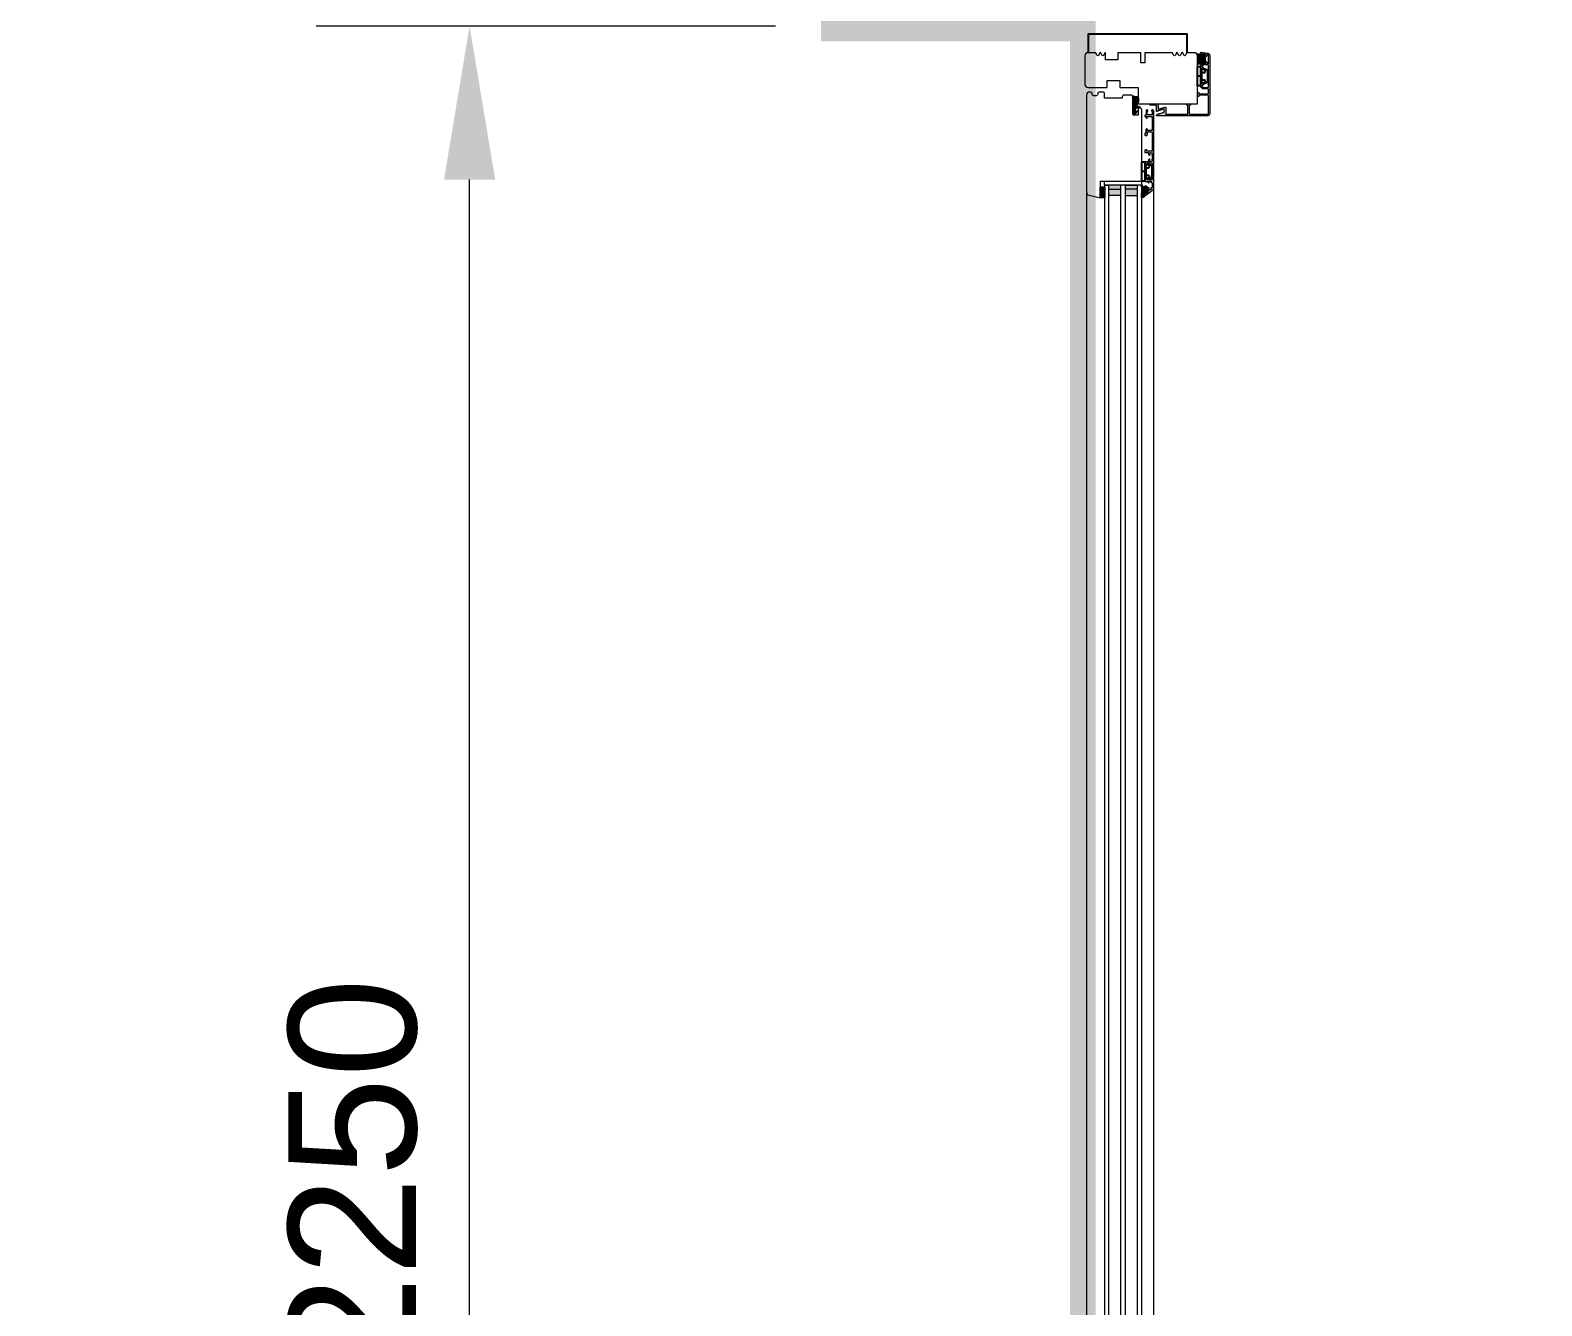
# Model space of a CAD drawing. Header units: inches. Extents: x -48459 to 205009, y 10398 to 54474.
# Drawn here: x -21788 to -20310, y 48973 to 50220 of the extents above; entities that cross this region are included whole.
import ezdxf

# ---------------------------------------------------------------- set-up
doc = ezdxf.new("R2010")
doc.units = ezdxf.units.IN
doc.header["$MEASUREMENT"] = 0
for name, color, linetype in [('10-095_Xref_Sections$0$1', 7, 'Continuous'), ('10-095_Xref_Sections$0$AR-Win', 5, 'Continuous'), ('10-095_Xref_Sections$0$AR-Win-Details', 1, 'Continuous'), ('10-095_Xref_Sections$0$SKR', 6, 'Continuous'), ('AR-backround', 9, 'Continuous'), ('AR-PROJECT-DIMS', 8, 'Continuous'), ('QSS EXIST WINDOW', 8, 'Continuous')]:
    doc.layers.add(name, color=color, linetype=linetype)
doc.layers.add('AIRTIGHTNESS-LINE', color=7, linetype='Continuous', true_color=0x3239f5)
doc.styles.add('MS_1.50_2.5mm', font='arial.ttf', dxfattribs={"height": 125})
doc.dimstyles.new('MS_1.50_2.5mm', dxfattribs={"dimtxt": 125, "dimasz": 150, "dimexe": 150, "dimexo": 100, "dimgap": 50, "dimtad": 1, "dimtoh": 1, "dimdec": 0, "dimdsep": 46, "dimtxsty": 'MS_1.50_2.5mm', "dimcen": 150, "dimclre": 256, "dimclrt": 4, "dimadec": 0, "dimazin": 0, "dimtfac": 1, "dimtdec": 0, "dimtix": 1, "dimtmove": 2, "dimatfit": 2, "dimfxl": 1, "dimlwd": 18, "dimlwe": 18, "dimarcsym": 0})

# ---------------------------------------------------------------- blocks, each defined once
blk = doc.blocks.new('10-095_Xref_Sections$0$new block')
at = {"layer": '10-095_Xref_Sections$0$SKR'}
blk.add_hatch(color=8, dxfattribs=at).paths.add_polyline_path([(0, 0), (7.6, 0), (7.6, 9), (0, 9)])
at = {"layer": '10-095_Xref_Sections$0$1'}
blk.add_lwpolyline([(0, 0), (7.6, 0), (7.6, 9), (0, 9)], close=True, dxfattribs=at)
blk = doc.blocks.new('10-095_Xref_Sections$0$DAFACELL 9x10')
at = {"layer": '10-095_Xref_Sections$0$1'}
blk.add_blockref('10-095_Xref_Sections$0$new block', (0, 0), dxfattribs=at)
blk = doc.blocks.new('10-095_Xref_Sections$0$0-8577')
at = {"layer": '10-095_Xref_Sections$0$SKR'}
h = blk.add_hatch(color=8, dxfattribs=at)
h.paths.add_polyline_path([(6.3, 5.4, 0.414214), (5.3, 6.4), (4.9, 6.4, 0.207979), (4.6, 6.3), (2.7, 3.9, -0.070255), (2.6, 3.9), (1.4, 3.1, 0.8435), (1.5, 2.7), (2.6, 3, 0.162392), (4.3, 4.2, -0.776926), (4.7, 4.1), (4.5, 1.4, -0.417663), (2.9, 0), (0, 0), (0, -0.1, 0.395204), (0.9, -1.1), (4.5, -1.1, -0.381979), (4.8, -1.4), (4.8, -3), (5.1, -9.7), (5.1, -9.7), (6.3, -10.3)])
h.paths.add_polyline_path([(3.8, -3.7, -0.071654), (4.8, -3), (4.8, -1.4, 0.377233), (4.5, -1.1), (0.9, -1.1, -0.395894), (0, -0.1), (0, 0), (-0.1, 0, 0.420356), (-0.2, -0.1, 0.387893), (0.9, -1.3), (3.9, -1.3, -0.711832), (4, -1.8, 0.06126), (2.8, -2.8, 0.086059), (1.9, -4.1, 0.248856), (2, -5.6, -0.835559), (1.9, -5.6, 0.60246), (1.3, -5.9), (1.3, -9.2, 0.188277), (1.6, -9.8), (2.1, -10.5, 0.197383), (2.8, -10.8), (3.2, -10.8, -0.050447), (3.3, -10.8), (6.2, -11.6, 0.622259), (6.5, -11.3, -0.102153), (6.3, -10.5), (6.3, -10.3), (5.1, -9.7), (3.2, -9.6, -0.550436), (3, -9.3, 0.211771), (3.5, -5.5, -0.112486), (3.5, -4.2, -0.163583)])
at = {"layer": '10-095_Xref_Sections$0$1'}
for points in [[(3, -9.3, 0.550436), (3.2, -9.6), (5.1, -9.7), (6.3, -10.3), (6.3, -10.5, 0.102153), (6.5, -11.3, -0.622259), (6.2, -11.6), (3.3, -10.8, 0.050447), (3.2, -10.8), (2.8, -10.8, -0.197383), (2.1, -10.5), (1.6, -9.8, -0.188277), (1.3, -9.2), (1.3, -5.9, -0.60246), (1.9, -5.6, 0.835559), (2, -5.6, -0.248856), (1.9, -4.1, -0.086059), (2.8, -2.8, -0.06126), (4, -1.8, 0.711832), (3.9, -1.3), (0.9, -1.3, -0.387893), (-0.2, -0.1, -0.420356), (-0.1, 0), (0, 0), (0, -0.1, 0.395204), (0.9, -1.1), (4.5, -1.1, -0.381979), (4.8, -1.4), (4.8, -3, 0.071654), (3.8, -3.7, 0.163583), (3.5, -4.2, 0.112486), (3.5, -5.5, -0.211771)], [(6.3, 5.4), (6.3, -10.3), (5.1, -9.7), (5.1, -9.7), (4.8, -1.4, 0.381979), (4.5, -1.1), (0.9, -1.1, -0.395204), (0, -0.1), (0, 0), (2.9, 0, 0.417663), (4.5, 1.4), (4.7, 4.1, 0.773489), (4.3, 4.2, -0.162392), (2.6, 3), (1.5, 2.7, -0.8435), (1.4, 3.1), (2.6, 3.9, 0.070255), (2.7, 3.9), (4.6, 6.3, -0.207979), (4.9, 6.4), (5.3, 6.4, -0.414214)]]:
    blk.add_lwpolyline(points, format="xyb", close=True, dxfattribs=at)
blk = doc.blocks.new('10-095_Xref_Sections$0$3719')
at = {"layer": '10-095_Xref_Sections$0$1'}
blk.add_line((0, 3), (0, 0), dxfattribs=at)
blk.add_lwpolyline([(-9.4, 3), (-9.4, 0), (9.4, 0), (9.4, 3)], close=True, dxfattribs=at)
blk.add_lwpolyline([(4.3, 3.9, -0.414214), (3.7, 4.4), (3.7, 6.4, -0.43286), (5.1, 7.7, -0.228005), (5.7, 7.4), (6.2, 6.7, -0.180307), (6.5, 5.3, 0.612104), (6.8, 5.2), (7.9, 5.7, 0.388879), (7.9, 6), (6.6, 8.9, 0.291473), (5.2, 9.8), (-5.2, 9.8, 0.291473), (-6.6, 8.9), (-7.9, 6, 0.388879), (-7.9, 5.7), (-6.8, 5.2, 0.612104), (-6.5, 5.3, -0.180307), (-6.2, 6.7), (-5.7, 7.4, -0.228005), (-5.1, 7.7, -0.43286), (-3.8, 6.4), (-3.8, 4.4, -0.414214), (-4.3, 3.9)], format="xyb", dxfattribs=at)
blk.add_lwpolyline([(7, 3), (6.8, 3.9), (-6.8, 3.9), (-7, 3)], dxfattribs=at)
blk = doc.blocks.new('10-095_Xref_Sections$0$0-7015')
at = {"layer": '10-095_Xref_Sections$0$SKR'}
blk.add_hatch(color=8, dxfattribs=at).paths.add_polyline_path([(4, 0), (4, 10), (0, 10), (0, 0)])
at = {"layer": '10-095_Xref_Sections$0$1'}
blk.add_lwpolyline([(4, 0), (4, 10), (0, 10), (0, 0)], close=True, dxfattribs=at)
blk = doc.blocks.new('10-095_Xref_Sections$0$0-9494')
at = {"layer": '10-095_Xref_Sections$0$SKR'}
h = blk.add_hatch(color=8, dxfattribs=at)
h.paths.add_polyline_path([(2.9, 2.7), (2.4, 2.7, -0.414214), (1.4, 3.7), (1.4, 7.7, -0.414214), (2.4, 8.7), (3, 8.7), (3, 9.2, 0.001268), (3, 9.2, 0.233167), (2.8, 9.6), (2.1, 10.2, 0.113307), (1.8, 10.3, -0.363964), (1, 11.4), (1, 11.5, 1), (0, 11.5), (0, 10.3, 0.15865), (0.2, 9.7), (0.8, 8.8, -0.181533), (0.9, 8.6), (0.9, 7), (0.8, 8.4, 1.490394), (0, 8.5), (0.6, 5.6, -0.224772), (0.8, 5.3), (0.8, 4.3, -0.02049), (0.5, 3.6), (0, 0.8, 1.097571), (0.8, 0.7), (1, 1.6, -0.606269), (1.5, 2.2), (2.7, 1.6, 0.757758), (3, 1.9)])
h.paths.add_polyline_path([(5.9, 3.8, 0.256885), (6, 4), (6, 5), (6.2, 5, 0.265117), (6.2, 5.6), (6, 5.6), (6, 6.5, 0.256885), (5.9, 6.7), (4.5, 7.6, 0.591235), (4.1, 7.4), (4.1, 7.2), (3.2, 7.3, -0.338897), (3, 7.6), (3, 8.7), (2.4, 8.7, 0.414214), (1.4, 7.7), (1.4, 3.7, 0.414214), (2.4, 2.7), (2.9, 2.7), (2.9, 3, -0.414214), (3.2, 3.3), (4.1, 3.4), (4.1, 3.1, 0.591235), (4.5, 2.9)])
h.paths.add_polyline_path([(3.1, 4.6), (3.1, 6, -0.414214), (3.4, 6.3), (4.7, 6.3, -0.351472), (5.1, 6), (5.1, 4.6, -0.351472), (4.7, 4.3), (3.4, 4.3, -0.414214)], flags=16)
h.paths.add_polyline_path([(2, 7.1, -1), (2.4, 7.1, -1)], flags=16)
at = {"layer": '10-095_Xref_Sections$0$1'}
for points in [[(1, 11.4, 0.363964), (1.8, 10.3, -0.113307), (2.1, 10.2), (2.8, 9.6, -0.233167), (3, 9.2, -0.001268), (3, 9.2), (3, 8.7), (2.4, 8.7, 0.414214), (1.4, 7.7), (1.4, 3.7, 0.414214), (2.4, 2.7), (2.9, 2.7), (3, 1.9, -0.757758), (2.7, 1.6), (1.5, 2.2, 0.606269), (1, 1.6), (0.8, 0.7, -1.097571), (0, 0.8), (0.5, 3.6, 0.02049), (0.8, 4.3), (0.8, 5.3, 0.224772), (0.6, 5.6), (0, 8.5, -1.490394), (0.8, 8.4), (0.9, 7), (0.9, 8.6, 0.181533), (0.8, 8.8), (0.2, 9.7, -0.15865), (0, 10.3), (0, 11.5, -1), (1, 11.5)], [(4.1, 7.2), (4.1, 7.4, -0.591235), (4.5, 7.6), (5.9, 6.7, -0.256885), (6, 6.5), (6, 5.6), (6.2, 5.6, -0.265117), (6.2, 5), (6, 5), (6, 4, -0.256885), (5.9, 3.8), (4.5, 2.9, -0.591235), (4.1, 3.1), (4.1, 3.4), (3.2, 3.3, 0.414214), (2.9, 3), (2.9, 2.7), (2.4, 2.7, -0.414214), (1.4, 3.7), (1.4, 7.7, -0.414214), (2.4, 8.7), (3, 8.7), (3, 7.6, 0.338897), (3.2, 7.3)], [(3.4, 4.3, -0.414214), (3.1, 4.6), (3.1, 6, -0.414214), (3.4, 6.3), (4.7, 6.3, -0.351472), (5.1, 6), (5.1, 4.6, -0.351472), (4.7, 4.3)]]:
    blk.add_lwpolyline(points, format="xyb", close=True, dxfattribs=at)
blk.add_circle((2.2, 7.1), 0.201, dxfattribs=at)
blk = doc.blocks.new('*D251')
at = {"layer": 'AR-PROJECT-DIMS', "lineweight": 18, "transparency": 16777216}
for p, q in [((-21059.3, 50224.2), (-21508.4, 50224.2)), ((-20410.3, 47974.2), (-21508.4, 47974.2))]:
    blk.add_line(p, q, dxfattribs=at)
at = {"layer": 'AR-PROJECT-DIMS', "color": 0, "lineweight": 18, "transparency": 16777216}
blk.add_line((-21358.4, 48124.2), (-21358.4, 50074.2), dxfattribs=at)
at = {"layer": 'AR-PROJECT-DIMS', "color": 0, "transparency": 16777216}
for points in [[(-21383.4, 50074.2), (-21333.4, 50074.2), (-21358.4, 50224.2)], [(-21383.4, 48124.2), (-21333.4, 48124.2), (-21358.4, 47974.2)]]:
    blk.add_solid(points, dxfattribs=at)
at = {"layer": 'Defpoints', "color": 0, "transparency": 16777216}
for p in [(-21358.4, 50224.2), (-20959.3, 50224.2), (-20310.3, 47974.2)]:
    blk.add_point(p, dxfattribs=at)
at = {"layer": 'AR-PROJECT-DIMS', "color": 4, "transparency": 16777216, "insert": (-21472.3, 49099.2), "char_height": 125, "attachment_point": 5, "rotation": 90, "style": 'MS_1.50_2.5mm'}
blk.add_mtext('2250', dxfattribs=at)

msp = doc.modelspace()

# ---------------------------------------------------------------- hatches: boundary and pattern name
at = {"layer": 'AIRTIGHTNESS-LINE'}
h = msp.add_hatch(color=256, dxfattribs=at)
h.dxf.hatch_style = 1
h.paths.add_polyline_path([(-20989.8, 51059.2), (-26769.8, 51059.2), (-26769.8, 50234.2), (-27068.5, 50234.2), (-27068.5, 48630.8), (-26769.8, 48630.8), (-26769.8, 47964.2), (-20746.5, 47964.2), (-20746.5, 50234.2), (-20989.8, 50234.2)])
h.paths.add_polyline_path([(-26744.8, 51034.2), (-21014.8, 51034.2), (-21014.8, 50209.2), (-20771.5, 50209.2), (-20771.5, 47989.2), (-26744.8, 47989.2), (-26744.8, 48655.8), (-27043.6, 48655.8), (-27043.6, 50209.2), (-26744.8, 50209.2)], flags=16)
at = {"layer": 'QSS EXIST WINDOW', "lineweight": 13}
for points in [[(-20636.6, 50197.8), (-20643.2, 50198.6, 0.450467), (-20643.7, 50198.1), (-20643.7, 50197.7, 0.378866), (-20643.3, 50197.2), (-20639.7, 50196.8, -0.378866), (-20639.2, 50196.3), (-20639.2, 50195.3, 0.418465), (-20638.5, 50194.6, 0.418465), (-20637.8, 50195.3), (-20637.8, 50196.3, -0.450467), (-20637.6, 50196.5), (-20636.7, 50196.4, -0.378866), (-20636.2, 50195.8), (-20636.2, 50187.7, -0.414214), (-20636.3, 50187.6), (-20637.7, 50187.6, -0.414214), (-20637.8, 50187.7), (-20637.8, 50188.9, 0.418465), (-20638.5, 50189.6, 0.418465), (-20639.2, 50188.9), (-20639.2, 50187.7, -0.414214), (-20639.3, 50187.6), (-20641.3, 50187.6, 0.170484), (-20641.6, 50187.5), (-20643.5, 50186, 0.227653), (-20643.7, 50185.6), (-20643.7, 50182.9, 0.339455), (-20643.3, 50182.4), (-20642.7, 50182.2, 0.065543), (-20642.7, 50182.2), (-20641.8, 50182.2, 0.267951), (-20641.7, 50182.3), (-20641.2, 50183, 0.131651), (-20641.2, 50183.1), (-20641.2, 50183.4, 0.183041), (-20641.3, 50183.5), (-20642.2, 50184.6, -0.428552), (-20642.1, 50185.3), (-20641.1, 50186.1, -0.170484), (-20640.8, 50186.2), (-20636.7, 50186.2, -0.414214), (-20636.2, 50185.7), (-20636.2, 50164.7, -0.414214), (-20636.7, 50164.2), (-20640.8, 50164.2, -0.170484), (-20641.1, 50164.3), (-20642.1, 50165.1, -0.428552), (-20642.2, 50165.8), (-20641.3, 50166.9, 0.183041), (-20641.2, 50167), (-20641.2, 50167.3, 0.131651), (-20641.2, 50167.4), (-20641.7, 50168.1, 0.267951), (-20641.8, 50168.2), (-20642.7, 50168.2, 0.065543), (-20642.7, 50168.2), (-20643.3, 50168, 0.339455), (-20643.7, 50167.6), (-20643.7, 50164.8, 0.227653), (-20643.5, 50164.5), (-20641.6, 50162.9, 0.170484), (-20641.3, 50162.8), (-20636.7, 50162.8, -0.414214), (-20636.2, 50162.3), (-20636.2, 50158.5, -0.414214), (-20636.7, 50158), (-20644.9, 50158, -0.414214), (-20645.4, 50158.5), (-20645.4, 50158.8, 0.414214), (-20645.9, 50159.3), (-20646.3, 50159.3, 0.414214), (-20646.8, 50158.8), (-20646.8, 50155.8, 0.414214), (-20646.3, 50155.3), (-20645.9, 50155.3, 0.414214), (-20645.4, 50155.8), (-20645.4, 50156.1, -0.414214), (-20644.9, 50156.6), (-20636.7, 50156.6, -0.414214), (-20636.2, 50156.1), (-20636.2, 50138.6, -0.414214), (-20636.8, 50138), (-20654.3, 50138, -0.414214), (-20654.8, 50138.5), (-20654.8, 50146.3, -0.414214), (-20654.3, 50146.8), (-20654, 50146.8, 0.414214), (-20653.5, 50147.3), (-20653.5, 50147.7, 0.414214), (-20654, 50148.2), (-20657, 50148.2, 0.414214), (-20657.5, 50147.7), (-20657.5, 50147.3, 0.414214), (-20657, 50146.8), (-20656.7, 50146.8, -0.414214), (-20656.2, 50146.3), (-20656.2, 50138.5, -0.414214), (-20656.7, 50138), (-20677.4, 50138, -0.414214), (-20677.9, 50138.5), (-20677.9, 50144.5, 0.504041), (-20678.6, 50144.9), (-20684.1, 50143.2, -0.504041), (-20685.4, 50144.2), (-20685.4, 50147.7, 0.414214), (-20685.9, 50148.2), (-20692.7, 50148.2, 0.43695), (-20693.3, 50147.5, 0.43695), (-20692.7, 50146.8), (-20687.8, 50146.8, -0.414214), (-20686.8, 50145.8), (-20686.8, 50140.8, 0.509525), (-20686.7, 50140.7), (-20685.7, 50141.1), (-20685.8, 50141.3), (-20685.1, 50141.2), (-20685.2, 50141.5), (-20684.6, 50141.4), (-20684.6, 50141.7), (-20684, 50141.6), (-20684, 50141.9), (-20683.4, 50141.8), (-20683.5, 50142.1), (-20682.8, 50142), (-20682.9, 50142.2), (-20682.3, 50142.2), (-20682.3, 50142.4), (-20681.7, 50142.4), (-20681.7, 50142.6), (-20681.1, 50142.6), (-20680, 50142.9, -0.509525), (-20679.3, 50142.5), (-20679.3, 50140.6, -0.32492), (-20679.7, 50140.1), (-20680.6, 50139.8), (-20681.1, 50139.4), (-20681.2, 50139.6), (-20681.7, 50139.2), (-20681.7, 50139.4), (-20682.3, 50139), (-20682.3, 50139.2), (-20682.8, 50138.8), (-20682.9, 50139), (-20683.4, 50138.6), (-20683.5, 50138.9), (-20684, 50138.4), (-20684, 50138.7), (-20684.6, 50138.2), (-20684.6, 50138.5), (-20685.1, 50138), (-20685.2, 50138.3), (-20686.1, 50138, 0.320103), (-20686.8, 50137.1), (-20686.8, 50136.8, 0.414214), (-20686.6, 50136.6), (-20636.8, 50136.6, 0.414214), (-20634.8, 50138.6), (-20634.8, 50195.8, 0.378866)], [(-20696.4, 50142.2, 0.414214), (-20697.1, 50141.5), (-20697.1, 50140.9, 0.490362), (-20696.9, 50140.7), (-20697.1, 50140.4, 0.689457), (-20696.9, 50140.1), (-20697.1, 50139.8, 0.689457), (-20696.9, 50139.4), (-20697.1, 50139.1, 0.689457), (-20696.9, 50138.8), (-20697.1, 50138.5, 0.6894), (-20696.9, 50138.2), (-20696.9, 50137.6, -0.414214), (-20697.4, 50137.1), (-20697.7, 50137.1, 1.064712), (-20697.6, 50135.9, -0.451416), (-20697.4, 50135.7), (-20697.4, 50135.1, 0.414214), (-20696.4, 50134.1), (-20696.2, 50134.1, 0.812836), (-20696.1, 50134.7, -0.298217), (-20696.2, 50134.9), (-20696.2, 50135.7, -0.414214), (-20696, 50135.9), (-20691.5, 50135.9, -0.414214), (-20691, 50135.4), (-20691, 50134.9, -0.298218), (-20691.1, 50134.7, 0.654656), (-20691.1, 50134.1, -0.298218), (-20691, 50133.9), (-20691, 50124.1, -0.298218), (-20691.1, 50123.9, 0.654656), (-20691.1, 50123.3, -0.298218), (-20691, 50123.1), (-20691, 50122.6, -0.414214), (-20691.5, 50122.1), (-20696, 50122.1, -0.414214), (-20696.2, 50122.3), (-20696.2, 50123.1, -0.298217), (-20696.1, 50123.3, 0.812836), (-20696.2, 50123.9), (-20696.4, 50123.9, 0.414214), (-20697.4, 50122.9), (-20697.4, 50119.8, -0.414214), (-20697.6, 50119.6), (-20698.1, 50119.6, 0.414214), (-20698.3, 50119.4), (-20698.3, 50117.8, 0.339454), (-20697.9, 50117.3), (-20697.4, 50117.1, 0.065544), (-20697.3, 50117.1), (-20696.4, 50117.1, 0.267949), (-20696.3, 50117.2), (-20695.7, 50118.1, 0.131652), (-20695.7, 50118.2), (-20695.7, 50120.5, -0.414214), (-20695.5, 50120.7), (-20691.7, 50120.7, -0.414214), (-20691.2, 50120.2), (-20691.2, 50102.3, -0.414214), (-20691.7, 50101.8), (-20695.5, 50101.8, -0.267949), (-20695.6, 50101.9), (-20696.3, 50103, 0.267949), (-20696.4, 50103.1), (-20697.3, 50103.1, 0.065544), (-20697.4, 50103.1), (-20697.9, 50102.9, 0.339454), (-20698.3, 50102.5), (-20698.3, 50101.1, 0.414214), (-20697.8, 50100.6), (-20694.9, 50100.6, -0.414214), (-20694.7, 50100.4), (-20694.7, 50099.1, 0.414214), (-20693.7, 50098.1), (-20693.5, 50098.1, 0.812836), (-20693.4, 50098.7, -0.298217), (-20693.5, 50098.8), (-20693.5, 50100.2, -0.414214), (-20693.3, 50100.4), (-20691.7, 50100.4, -0.414214), (-20691.2, 50099.9), (-20691.2, 50098.8, -0.298217), (-20691.3, 50098.7, 0.654654), (-20691.3, 50098.1, -0.298217), (-20691.2, 50097.9), (-20691.2, 50094.3, -0.298219), (-20691.3, 50094.1, 0.65466), (-20691.3, 50093.5, -0.298219), (-20691.2, 50093.4), (-20691.2, 50092.4, -0.414214), (-20691.7, 50091.9), (-20693.3, 50091.9, -0.414214), (-20693.5, 50092.1), (-20693.5, 50093.4, -0.298217), (-20693.4, 50093.5, 0.812836), (-20693.5, 50094.1), (-20693.7, 50094.1, 0.414214), (-20694.7, 50093.1), (-20694.7, 50091.8, -0.414214), (-20694.9, 50091.6), (-20697.8, 50091.6, 0.414214), (-20698.3, 50091.1), (-20698.3, 50089.8, 0.339454), (-20697.9, 50089.3), (-20697.4, 50089.1, 0.065544), (-20697.3, 50089.1), (-20696.4, 50089.1, 0.267949), (-20696.3, 50089.2), (-20695.6, 50090.3, -0.267949), (-20695.5, 50090.4), (-20691.7, 50090.4, -0.414214), (-20691.2, 50089.9), (-20691.2, 50074.5, -0.414214), (-20691.7, 50074), (-20695.6, 50074, -0.267949), (-20695.7, 50074.1), (-20696.3, 50075, 0.267949), (-20696.4, 50075.1), (-20697.3, 50075.1, 0.065544), (-20697.4, 50075.1), (-20697.9, 50074.9, 0.339454), (-20698.3, 50074.5), (-20698.3, 50072.8, 0.414214), (-20697.8, 50072.3), (-20695.5, 50072.3, -0.414214), (-20695.3, 50072.1), (-20695.3, 50071.8, 0.414214), (-20694.6, 50071.1), (-20694.4, 50071.1, 0.720759), (-20694.2, 50071.6, -0.236068), (-20694.3, 50071.8), (-20694.3, 50072.4, -0.414214), (-20694.1, 50072.6), (-20692.4, 50072.6, -0.414214), (-20692.2, 50072.4), (-20692.2, 50071.8, -0.236068), (-20692.3, 50071.6, 0.941844), (-20692, 50071.1, -0.577398), (-20691.2, 50070.7), (-20691.2, 50066.6, -0.577376), (-20692, 50066.2, 0.941813), (-20692.3, 50065.7, -0.236068), (-20692.2, 50065.5), (-20692.2, 50064.9, -0.230868), (-20692.3, 50064.7), (-20694, 50063.4, -0.624869), (-20694.3, 50063.5), (-20694.3, 50065.5, -0.236068), (-20694.2, 50065.7, 0.720759), (-20694.4, 50066.2), (-20694.8, 50066.2, -0.167343), (-20694.9, 50066.2), (-20696.7, 50067.6, 0.624869), (-20698.6, 50066.7), (-20698.6, 50066.1, 0.414214), (-20697.9, 50065.4), (-20697.8, 50065.4, 0.414214), (-20697.6, 50065.6), (-20697.6, 50066.7, -0.624869), (-20697.3, 50066.9), (-20695.4, 50065.4, -0.230868), (-20695.3, 50065.2), (-20695.3, 50062.2, -0.230868), (-20695.4, 50062), (-20697.3, 50060.6, -0.624869), (-20697.6, 50060.7), (-20697.6, 50061.2, 0.414214), (-20697.8, 50061.4), (-20697.9, 50061.4, 0.414214), (-20698.6, 50060.7), (-20698.6, 50059.4, -0.230868), (-20698.7, 50059.2), (-20700.4, 50057.9, 0.230868), (-20700.6, 50057.5), (-20700.6, 50057.2, 0.624869), (-20699.8, 50056.8), (-20691.2, 50063.5, 0.230868), (-20691.1, 50063.7), (-20691.1, 50063.9, -0.414214), (-20690.9, 50064.1), (-20690.5, 50064.1, 0.167343), (-20690.4, 50064.1), (-20689.9, 50064.5, 0.230868), (-20689.6, 50065.2), (-20689.6, 50141.2, 0.414214), (-20690.6, 50142.2), (-20691, 50142.2, 0.414214), (-20691.7, 50141.5), (-20691.7, 50141.4, 0.414214), (-20691.5, 50141.2), (-20691.2, 50141.2, -0.414214), (-20691, 50141), (-20691, 50137.9, -0.414214), (-20691.5, 50137.4), (-20695.4, 50137.4, -0.414214), (-20695.9, 50137.9), (-20695.9, 50141, -0.414214), (-20695.7, 50141.2), (-20695.4, 50141.2, 0.414214), (-20695.2, 50141.4), (-20695.2, 50141.5, 0.414214), (-20695.9, 50142.2)]]:
    msp.add_hatch(color=256, dxfattribs=at).paths.add_polyline_path(points)
h = msp.add_hatch(color=256, dxfattribs=at)
h.paths.add_polyline_path([(-20705.6, 50064.7), (-20717.6, 50064.7), (-20717.6, 50068.7), (-20705.6, 50068.7)])
h.paths.add_polyline_path([(-20705.6, 50058.7), (-20717.6, 50058.7), (-20717.6, 50064.7), (-20705.6, 50064.7)])
h.paths.add_polyline_path([(-20721.6, 50058.7), (-20733.6, 50058.7), (-20733.6, 50064.7), (-20721.6, 50064.7)])
h.paths.add_polyline_path([(-20721.6, 50064.7), (-20733.6, 50064.7), (-20733.6, 50068.7), (-20721.6, 50068.7)])

# ---------------------------------------------------------------- linework, layer by layer
at = {"layer": '10-095_Xref_Sections$0$AR-Win-Details'}
msp.add_lwpolyline([(-20656.8, 50198.2), (-20656.8, 50216.2), (-20753.8, 50216.2), (-20753.8, 50198.2)], dxfattribs=at)
at = {"layer": 'AR-backround', "lineweight": 13}
for points in [[(-20737.6, 50068.7), (-20737.6, 48068.5), (-20733.6, 48068.5), (-20733.6, 50068.7)], [(-20717.6, 50068.7), (-20717.6, 48068.5), (-20721.6, 48068.5), (-20721.6, 50068.7)], [(-20701.6, 50068.7), (-20701.6, 48068.5), (-20705.6, 48068.5), (-20705.6, 50068.7)]]:
    msp.add_lwpolyline(points, dxfattribs=at)
at = {"layer": 'QSS EXIST WINDOW', "lineweight": 13}
for p, q in [((-20721.6, 50068.7), (-20733.6, 50068.7)), ((-20733.6, 50064.7), (-20721.6, 50064.7)), ((-20717.6, 50068.7), (-20705.6, 50068.7)), ((-20705.6, 50064.7), (-20717.6, 50064.7)), ((-20689.6, 48072), (-20689.6, 50065.2)), ((-20755.3, 50061.8), (-20755.3, 48075.4)), ((-20721.6, 50058.7), (-20733.6, 50058.7)), ((-20717.6, 50058.7), (-20705.6, 50058.7))]:
    msp.add_line(p, q, dxfattribs=at)
for points in [[(-20724.8, 50198.2), (-20724.8, 50191.2), (-20736.8, 50191.2), (-20736.8, 50198.2, 0.314197), (-20737.8, 50197.6), (-20738.4, 50195.9, -0.697224), (-20740.3, 50195.9), (-20740.9, 50197.6, 0.697224), (-20742.8, 50197.6), (-20743.4, 50195.9, -0.697224), (-20745.3, 50195.9), (-20745.9, 50197.6, 0.314197), (-20746.8, 50198.2), (-20753.8, 50198.2, 0.414214), (-20756.8, 50195.2), (-20756.8, 50167.2, 0.414214), (-20753.8, 50164.2), (-20735.2, 50164.2), (-20735.2, 50171.2), (-20722.8, 50171.2), (-20722.8, 50164.2), (-20704.8, 50164.2), (-20704.8, 50149.7, 0.414214), (-20703.3, 50148.2), (-20646.8, 50148.2), (-20646.8, 50195.2, 0.414214), (-20649.8, 50198.2), (-20656.8, 50198.2, 0.314197), (-20657.8, 50197.6), (-20658.4, 50195.9, -0.697224), (-20660.3, 50195.9), (-20660.9, 50197.6, 0.697224), (-20662.8, 50197.6), (-20663.4, 50195.9, -0.697224), (-20665.3, 50195.9), (-20665.9, 50197.6, 0.697224), (-20667.8, 50197.6), (-20668.4, 50195.9, -0.697224), (-20670.3, 50195.9), (-20670.9, 50197.6, 0.314197), (-20671.8, 50198.2), (-20698.3, 50198.2), (-20698.3, 50188.2), (-20702.3, 50188.2), (-20702.3, 50198.2)], [(-20657, 50146.8, -0.414214), (-20657.5, 50147.3), (-20657.5, 50147.7, -0.414214), (-20657, 50148.2), (-20654, 50148.2, -0.414214), (-20653.5, 50147.7), (-20653.5, 50147.3, -0.414214), (-20654, 50146.8), (-20654.3, 50146.8, 0.414214), (-20654.8, 50146.3), (-20654.8, 50138.5, 0.414214), (-20654.3, 50138), (-20636.8, 50138, 0.414214), (-20636.2, 50138.6), (-20636.2, 50156.1, 0.414214), (-20636.7, 50156.6), (-20644.9, 50156.6, 0.414214), (-20645.4, 50156.1), (-20645.4, 50155.8, -0.414214), (-20645.9, 50155.3), (-20646.3, 50155.3, -0.414214), (-20646.8, 50155.8), (-20646.8, 50158.8, -0.414214), (-20646.3, 50159.3), (-20645.9, 50159.3, -0.414214), (-20645.4, 50158.8), (-20645.4, 50158.5, 0.414214), (-20644.9, 50158), (-20636.7, 50158, 0.414214), (-20636.2, 50158.5), (-20636.2, 50162.3, 0.414214), (-20636.7, 50162.8), (-20641.3, 50162.8, -0.170484), (-20641.6, 50162.9), (-20643.5, 50164.5, -0.227653), (-20643.7, 50164.8), (-20643.7, 50167.6, -0.339455), (-20643.3, 50168), (-20642.7, 50168.2, -0.065543), (-20642.7, 50168.2), (-20641.8, 50168.2, -0.267951), (-20641.7, 50168.1), (-20641.2, 50167.4, -0.131651), (-20641.2, 50167.3), (-20641.2, 50167, -0.183041), (-20641.3, 50166.9), (-20642.2, 50165.8, 0.428552), (-20642.1, 50165.1), (-20641.1, 50164.3, 0.170484), (-20640.8, 50164.2), (-20636.7, 50164.2, 0.414214), (-20636.2, 50164.7), (-20636.2, 50185.7, 0.414214), (-20636.7, 50186.2), (-20640.8, 50186.2, 0.170484), (-20641.1, 50186.1), (-20642.1, 50185.3, 0.428552), (-20642.2, 50184.6), (-20641.3, 50183.5, -0.183041), (-20641.2, 50183.4), (-20641.2, 50183.1, -0.131651), (-20641.2, 50183), (-20641.7, 50182.3, -0.267951), (-20641.8, 50182.2), (-20642.7, 50182.2, -0.065543), (-20642.7, 50182.2), (-20643.3, 50182.4, -0.339455), (-20643.7, 50182.9), (-20643.7, 50185.6, -0.227653), (-20643.5, 50186), (-20641.6, 50187.5, -0.170484), (-20641.3, 50187.6), (-20639.3, 50187.6, 0.414214), (-20639.2, 50187.7), (-20639.2, 50188.9, -0.414214), (-20638.5, 50189.6), (-20638.5, 50189.6, -0.414214), (-20637.8, 50188.9), (-20637.8, 50187.7, 0.414214), (-20637.7, 50187.6), (-20636.3, 50187.6, 0.414214), (-20636.2, 50187.7), (-20636.2, 50195.8, 0.378866), (-20636.7, 50196.4), (-20637.6, 50196.5, 0.450467), (-20637.8, 50196.3), (-20637.8, 50195.3, -0.414214), (-20638.5, 50194.6), (-20638.5, 50194.6, -0.414214), (-20639.2, 50195.3), (-20639.2, 50196.3, 0.378866), (-20639.7, 50196.8), (-20643.3, 50197.2, -0.378866), (-20643.7, 50197.7), (-20643.7, 50198.1, -0.450467), (-20643.2, 50198.6), (-20636.6, 50197.8, -0.378866), (-20634.8, 50195.8), (-20634.8, 50138.6, -0.414214), (-20636.8, 50136.6), (-20686.6, 50136.6, -0.414214), (-20686.8, 50136.8), (-20686.8, 50137, -0.329751), (-20686.1, 50138), (-20685.2, 50138.3), (-20685.1, 50138), (-20684.6, 50138.5), (-20684.6, 50138.2), (-20684, 50138.7), (-20684, 50138.4), (-20683.5, 50138.9), (-20683.4, 50138.6), (-20682.9, 50139), (-20682.8, 50138.8), (-20682.3, 50139.2), (-20682.3, 50139), (-20681.7, 50139.4), (-20681.7, 50139.2), (-20681.2, 50139.6), (-20681.1, 50139.4), (-20680.6, 50139.8), (-20679.7, 50140.1, 0.32492), (-20679.3, 50140.6), (-20679.3, 50142.5, 0.509525), (-20680, 50142.9), (-20681.1, 50142.6), (-20681.7, 50142.6), (-20681.7, 50142.4), (-20682.3, 50142.4), (-20682.3, 50142.2), (-20682.9, 50142.2), (-20682.8, 50142), (-20683.5, 50142.1), (-20683.4, 50141.8), (-20684, 50141.9), (-20684, 50141.6), (-20684.6, 50141.7), (-20684.6, 50141.4), (-20685.2, 50141.5), (-20685.1, 50141.2), (-20685.8, 50141.3), (-20685.7, 50141.1), (-20686.7, 50140.7, -0.509525), (-20686.8, 50140.8), (-20686.8, 50145.8, 0.414214), (-20687.8, 50146.8), (-20692.7, 50146.8, -0.414214), (-20693.3, 50147.5), (-20693.3, 50147.6, -0.414214), (-20692.7, 50148.2), (-20685.9, 50148.2, -0.414214), (-20685.4, 50147.7), (-20685.4, 50144.2, 0.504041), (-20684.1, 50143.2), (-20678.6, 50144.9, -0.504041), (-20677.9, 50144.5), (-20677.9, 50138.5, 0.414214), (-20677.4, 50138), (-20656.7, 50138, 0.414214), (-20656.2, 50138.5), (-20656.2, 50146.3, 0.414214), (-20656.7, 50146.8)], [(-20741.6, 50057.7), (-20741.6, 50072.7), (-20701.3, 50072.7), (-20701.3, 50142.2, 0.414214), (-20703.3, 50144.2), (-20704.8, 50144.2), (-20704.8, 50137.2), (-20709.8, 50137.2), (-20709.8, 50154.7, 0.414214), (-20711.8, 50156.7), (-20718.9, 50156.7, 0.414214), (-20720.4, 50155.2), (-20720.4, 50153.7), (-20737.7, 50153.7), (-20737.7, 50158.2, 0.414214), (-20739.2, 50159.7), (-20742.8, 50159.7, 0.414214), (-20744.3, 50158.2), (-20744.3, 50157.7, -0.414214), (-20745.8, 50156.2), (-20748.3, 50156.2, -0.414214), (-20749.8, 50157.7), (-20749.8, 50158.2, 0.414214), (-20751.3, 50159.7), (-20752.3, 50159.7, 0.414214), (-20755.3, 50156.7), (-20755.3, 50061.8, 0.354119), (-20752.9, 50058.9), (-20742.8, 50056.7, 0.476976)], [(-20695.4, 50141.2, 0.414214), (-20695.2, 50141.4), (-20695.2, 50141.5, 0.414214), (-20695.9, 50142.2), (-20696.4, 50142.2, 0.414214), (-20697.1, 50141.5), (-20697.1, 50141.5), (-20697.1, 50140.9, 0.490362), (-20696.9, 50140.7), (-20697.1, 50140.4, 0.689457), (-20696.9, 50140.1), (-20697.1, 50139.8, 0.689457), (-20696.9, 50139.4), (-20697.1, 50139.1, 0.689457), (-20696.9, 50138.8), (-20697.1, 50138.5, 0.6894), (-20696.9, 50138.2), (-20696.9, 50137.6, -0.414214), (-20697.4, 50137.1), (-20697.7, 50137.1, 1.064712), (-20697.6, 50135.9, -0.451416), (-20697.4, 50135.7), (-20697.4, 50135.1, 0.414214), (-20696.4, 50134.1), (-20696.2, 50134.1, 0.812836), (-20696.1, 50134.7, -0.298217), (-20696.2, 50134.9), (-20696.2, 50135.7, -0.414214), (-20696, 50135.9), (-20691.5, 50135.9, -0.414214), (-20691, 50135.4), (-20691, 50134.9, -0.298218), (-20691.1, 50134.7, 0.654656), (-20691.1, 50134.1, -0.298218), (-20691, 50133.9), (-20691, 50124.1, -0.298218), (-20691.1, 50123.9, 0.654656), (-20691.1, 50123.3, -0.298218), (-20691, 50123.1), (-20691, 50122.6, -0.414214), (-20691.5, 50122.1), (-20696, 50122.1, -0.414214), (-20696.2, 50122.3), (-20696.2, 50123.1, -0.298217), (-20696.1, 50123.3, 0.812836), (-20696.2, 50123.9), (-20696.4, 50123.9, 0.414214), (-20697.4, 50122.9), (-20697.4, 50119.8, -0.414214), (-20697.6, 50119.6), (-20698.1, 50119.6, 0.414214), (-20698.3, 50119.4), (-20698.3, 50117.8, 0.339454), (-20697.9, 50117.3), (-20697.4, 50117.1, 0.065544), (-20697.3, 50117.1), (-20696.4, 50117.1, 0.267949), (-20696.3, 50117.2), (-20695.7, 50118.1, 0.131652), (-20695.7, 50118.2), (-20695.7, 50120.5, -0.414214), (-20695.5, 50120.7), (-20691.7, 50120.7, -0.414214), (-20691.2, 50120.2), (-20691.2, 50102.3, -0.414214), (-20691.7, 50101.8), (-20695.5, 50101.8, -0.267949), (-20695.6, 50101.9), (-20696.3, 50103, 0.267949), (-20696.4, 50103.1), (-20697.3, 50103.1, 0.065544), (-20697.4, 50103.1), (-20697.9, 50102.9, 0.339454), (-20698.3, 50102.5), (-20698.3, 50101.1, 0.414214), (-20697.8, 50100.6), (-20694.9, 50100.6, -0.414214), (-20694.7, 50100.4), (-20694.7, 50099.1, 0.414214), (-20693.7, 50098.1), (-20693.5, 50098.1, 0.812836), (-20693.4, 50098.7, -0.298217), (-20693.5, 50098.8), (-20693.5, 50100.2, -0.414214), (-20693.3, 50100.4), (-20691.7, 50100.4, -0.414214), (-20691.2, 50099.9), (-20691.2, 50098.8, -0.298217), (-20691.3, 50098.7, 0.654654), (-20691.3, 50098.1, -0.298217), (-20691.2, 50097.9), (-20691.2, 50094.3, -0.298219), (-20691.3, 50094.1, 0.65466), (-20691.3, 50093.5, -0.298219), (-20691.2, 50093.4), (-20691.2, 50092.4, -0.414214), (-20691.7, 50091.9), (-20693.3, 50091.9), (-20693.3, 50091.9, -0.414214), (-20693.5, 50092.1), (-20693.5, 50093.4, -0.298217), (-20693.4, 50093.5, 0.812836), (-20693.5, 50094.1), (-20693.7, 50094.1, 0.414214), (-20694.7, 50093.1), (-20694.7, 50091.8, -0.414214), (-20694.9, 50091.6), (-20697.8, 50091.6, 0.414214), (-20698.3, 50091.1), (-20698.3, 50089.8, 0.339454), (-20697.9, 50089.3), (-20697.4, 50089.1, 0.065544), (-20697.3, 50089.1), (-20696.4, 50089.1, 0.267949), (-20696.3, 50089.2), (-20695.6, 50090.3, -0.267949), (-20695.5, 50090.4), (-20691.7, 50090.4, -0.414214), (-20691.2, 50089.9), (-20691.2, 50074.5, -0.414214), (-20691.7, 50074), (-20695.6, 50074, -0.267949), (-20695.7, 50074.1), (-20696.3, 50075, 0.267949), (-20696.4, 50075.1), (-20697.3, 50075.1, 0.065544), (-20697.4, 50075.1), (-20697.9, 50074.9, 0.339454), (-20698.3, 50074.5), (-20698.3, 50072.8, 0.414214), (-20697.8, 50072.3), (-20695.5, 50072.3, -0.414214), (-20695.3, 50072.1), (-20695.3, 50071.8, 0.414214), (-20694.6, 50071.1), (-20694.4, 50071.1, 0.720759), (-20694.2, 50071.6, -0.236068), (-20694.3, 50071.8), (-20694.3, 50072.4, -0.414214), (-20694.1, 50072.6), (-20692.4, 50072.6, -0.414214), (-20692.2, 50072.4), (-20692.2, 50071.8, -0.236068), (-20692.3, 50071.6, 0.941777), (-20692, 50071.1, -0.577426), (-20691.2, 50070.7), (-20691.2, 50066.6, -0.577392), (-20692, 50066.2, 0.941777), (-20692.3, 50065.7, -0.236068), (-20692.2, 50065.5), (-20692.2, 50064.9, -0.230868), (-20692.3, 50064.7), (-20694, 50063.4, -0.624869), (-20694.3, 50063.5), (-20694.3, 50065.5, -0.236068), (-20694.2, 50065.7, 0.720759), (-20694.4, 50066.2), (-20694.8, 50066.2, -0.167343), (-20694.9, 50066.2), (-20696.7, 50067.6, 0.624869), (-20698.6, 50066.7), (-20698.6, 50066.1, 0.414214), (-20697.9, 50065.4), (-20697.8, 50065.4, 0.414214), (-20697.6, 50065.6), (-20697.6, 50066.7, -0.624869), (-20697.3, 50066.9), (-20695.4, 50065.4, -0.230868), (-20695.3, 50065.2), (-20695.3, 50062.2, -0.230868), (-20695.4, 50062), (-20697.3, 50060.6, -0.624869), (-20697.6, 50060.7), (-20697.6, 50061.2, 0.414214), (-20697.8, 50061.4), (-20697.9, 50061.4, 0.414214), (-20698.6, 50060.7), (-20698.6, 50059.4, -0.230868), (-20698.7, 50059.2), (-20700.4, 50057.9, 0.230868), (-20700.6, 50057.5), (-20700.6, 50057.2, 0.624869), (-20699.8, 50056.8), (-20691.2, 50063.5, 0.230868), (-20691.1, 50063.7), (-20691.1, 50063.9, -0.414214), (-20690.9, 50064.1), (-20690.5, 50064.1, 0.167343), (-20690.4, 50064.1), (-20689.9, 50064.5, 0.230868), (-20689.6, 50065.2), (-20689.6, 50141.2, 0.414214), (-20690.6, 50142.2), (-20691, 50142.2, 0.414214), (-20691.7, 50141.5), (-20691.7, 50141.4, 0.414214), (-20691.5, 50141.2), (-20691.2, 50141.2, -0.414214), (-20691, 50141), (-20691, 50137.9, -0.414214), (-20691.5, 50137.4), (-20695.4, 50137.4, -0.414214), (-20695.9, 50137.9), (-20695.9, 50141, -0.414214), (-20695.7, 50141.2)]]:
    msp.add_lwpolyline(points, format="xyb", close=True, dxfattribs=at)
msp.add_lwpolyline([(-20701.6, 50068.7), (-20737.6, 50068.7), (-20737.6, 50072.7), (-20701.6, 50072.7)], close=True, dxfattribs=at)
for points in [[(-20737.6, 50068.7), (-20737.6, 50068.7), (-20733.6, 50068.7), (-20733.6, 50068.7)], [(-20717.6, 50068.7), (-20717.6, 50068.7), (-20721.6, 50068.7), (-20721.6, 50068.7)], [(-20701.6, 50068.7), (-20701.6, 50068.7), (-20705.6, 50068.7), (-20705.6, 50068.7)]]:
    msp.add_lwpolyline(points, dxfattribs=at)

# ---------------------------------------------------------------- block references
at = {"layer": '10-095_Xref_Sections$0$AR-Win', "color": 1}
msp.add_blockref('10-095_Xref_Sections$0$DAFACELL 9x10', (-20646.8, 50187.6), dxfattribs=at)
at = {"layer": 'QSS EXIST WINDOW', "lineweight": 13, "xscale": -1}
for name, p, rotation in [('10-095_Xref_Sections$0$3719', (-20646.8, 50175.2), 270), ('10-095_Xref_Sections$0$3719', (-20701.3, 50082.1), 270), ('10-095_Xref_Sections$0$0-7015', (-20741.6, 50066.7), 180), ('10-095_Xref_Sections$0$0-9494', (-20701.6, 50068.7), 180)]:
    msp.add_blockref(name, p, dxfattribs=dict(at, rotation=rotation))
at = {"layer": 'QSS EXIST WINDOW', "lineweight": 13, "rotation": 180}
msp.add_blockref('10-095_Xref_Sections$0$0-8577', (-20703.5, 50144.2), dxfattribs=at)

# ---------------------------------------------------------------- dimensions: what is measured, and where the dimension line sits
at = {"layer": 'AR-PROJECT-DIMS'}
dim = msp.add_linear_dim(base=(-21358.4, 50224.2), p1=(-20310.3, 47974.2), p2=(-20959.3, 50224.2), angle=90, dimstyle='MS_1.50_2.5mm', dxfattribs=at)
dim.commit()
dim.dimension.update_dxf_attribs({"geometry": '*D251', "text_midpoint": (-21472.3, 49099.2)})

doc.saveas('drawing.dxf')
